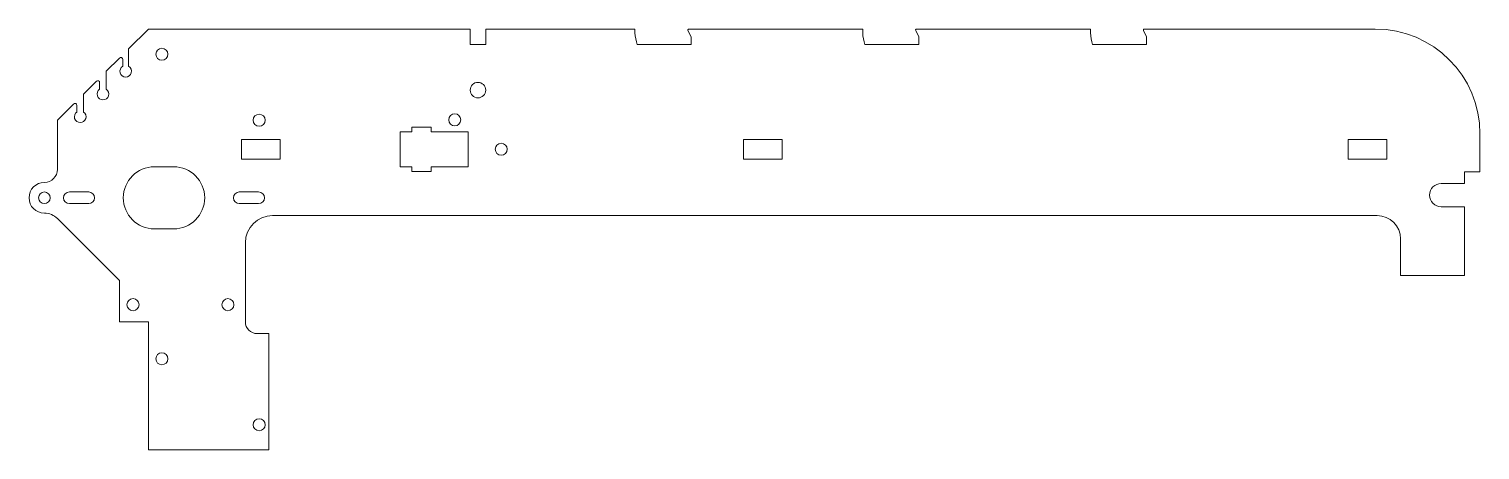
# Model space of a CAD drawing. Header units: millimetres. Extents: x -37 to 337, y -65 to 44.
import ezdxf

# ---------------------------------------------------------------- set-up
doc = ezdxf.new("R2010")
doc.units = ezdxf.units.MM

msp = doc.modelspace()

# ---------------------------------------------------------------- linework, layer by layer
at = {"color": 7, "linetype": 'Continuous', "lineweight": 15}
for p, q in [((-6.5, 43.5), (-11.62, 38.38)), ((76.5, 43.5), (-6.5, 43.5)), ((76.5, 39.5), (76.5, 43.5)), ((80.5, 43.5), (80.5, 39.5)), ((119, 43.5), (80.5, 43.5)), ((119, 42.5), (119, 43.5)), ((132.68, 43.14), (133.5, 41.5)), ((177.75, 43.5), (132.9, 43.5)), ((133.5, 41.5), (133.5, 39.5)), ((177.75, 42.5), (177.75, 43.5)), ((191.43, 43.14), (192.25, 41.5)), ((236.5, 43.5), (191.65, 43.5)), ((192.25, 41.5), (192.25, 39.5)), ((236.5, 42.5), (236.5, 43.5)), ((250.18, 43.14), (251, 41.5)), ((310, 43.5), (250.4, 43.5)), ((251, 41.5), (251, 39.5)), ((-11.62, 33.92), (-11.62, 38.38)), ((80.5, 39.5), (76.5, 39.5)), ((133.5, 39.5), (119.57, 39.5)), ((192.25, 39.5), (178.32, 39.5)), ((251, 39.5), (237.07, 39.5)), ((-13.98, 36.02), (-17.4, 32.6)), ((-13.12, 35.67), (-13.12, 33.92)), ((-19.95, 30.05), (-23.27, 26.73)), ((-17.4, 27.99), (-17.4, 32.6)), ((-23.27, 22.11), (-23.27, 26.73)), ((-19.1, 29.69), (-19.1, 27.99)), ((-25.83, 24.17), (-30, 20)), ((-24.98, 23.82), (-24.98, 22.11)), ((-30, 20), (-30, 7.33)), ((17.5, 15), (17.5, 10)), ((27.5, 15), (17.5, 15)), ((27.5, 10), (27.5, 15)), ((61.43, 17), (58.43, 17)), ((58.43, 17), (58.43, 8)), ((66.43, 18.19), (61.43, 18.19)), ((61.43, 18.19), (61.43, 17)), ((66.43, 17), (66.43, 18.19)), ((76, 17), (66.43, 17)), ((76, 8), (76, 17)), ((157, 15), (147, 15)), ((147, 15), (147, 10)), ((157, 10), (157, 15)), ((313, 15), (303, 15)), ((303, 15), (303, 10)), ((313, 10), (313, 15)), ((337, 6.7), (337, 16.5)), ((0, 8), (-5, 8)), ((17.5, 10), (27.5, 10)), ((58.43, 8), (61.43, 8)), ((61.43, 8), (61.43, 6.81)), ((66.43, 6.81), (66.43, 8)), ((66.43, 8), (76, 8)), ((147, 10), (157, 10)), ((303, 10), (313, 10)), ((61.43, 6.81), (66.43, 6.81)), ((333, 6.7), (337, 6.7)), ((333, 3.7), (333, 6.7)), ((-21.92, 1.5), (-26.92, 1.5)), ((21.92, 1.5), (16.92, 1.5)), ((327, 3.7), (333, 3.7)), ((-26.92, -1.5), (-21.92, -1.5)), ((16.92, -1.5), (21.92, -1.5)), ((333, -2.3), (327, -2.3)), ((333, -20), (333, -2.3)), ((-30, -5.36), (-14, -21.36)), ((25.5, -4.6), (310.5, -4.6)), ((-5, -8), (0, -8)), ((316.5, -10.6), (316.5, -20)), ((18.5, -32), (18.5, -11.6)), ((-14, -21.36), (-14, -32)), ((316.5, -20), (333, -20)), ((-14, -32), (-6.5, -32)), ((-6.5, -32), (-6.5, -65)), ((24.5, -35), (21.5, -35)), ((24.5, -65), (24.5, -35)), ((-6.5, -65), (24.5, -65))]:
    msp.add_line(p, q, dxfattribs=at)
for centre, radius in [((-3.05, 37), 1.55), ((78.5, 27.75), 2), ((22.05, 20), 1.55), ((72.5, 20.1), 1.55), ((84.5, 12.5), 1.55), ((-33.36, 0), 1.5), ((-10.5, -27.55), 1.55), ((14, -27.55), 1.55), ((-3.05, -41.5), 1.55), ((22.05, -58.5), 1.55)]:
    msp.add_circle(centre, radius, dxfattribs=at)
for centre, radius, start, end in [((132.5, 43.5), 13.54, 184.2364, 197.1867), ((132.9, 43.25), 0.25, 90, 206.5651), ((191.25, 43.5), 13.54, 184.2364, 197.1867), ((191.65, 43.25), 0.25, 90, 206.5651), ((250, 43.5), 13.54, 184.2364, 197.1867), ((250.4, 43.25), 0.25, 90, 206.5651), ((310, 16.5), 27, 0, 90), ((-13.62, 35.67), 0.5, 360, 135), ((-12.38, 32.62), 1.5, 120, 60), ((-19.6, 29.69), 0.5, 0, 135), ((-18.25, 26.75), 1.5, 124.5181, 55.4819), ((-25.48, 23.82), 0.5, 360, 135), ((-24.12, 20.88), 1.5, 124.5181, 55.4819), ((-5, 0), 8, 90, 270), ((0, 0), 8, 270, 90), ((-33.36, 0), 3.96, 90, 270), ((-33.36, 7.33), 3.36, 270, 0), ((-26.92, 0), 1.5, 90, 270), ((-21.92, 0), 1.5, 270, 90), ((16.92, 0), 1.5, 90, 270), ((21.92, 0), 1.5, 270, 90), ((327, 0.7), 3, 90, 270), ((-33.36, -8.72), 4.76, 45, 90), ((25.5, -11.6), 7, 90, 180), ((310.5, -10.6), 6, 0, 90), ((21.5, -32), 3, 180, 270)]:
    msp.add_arc(centre, radius, start, end, dxfattribs=at)

doc.saveas('drawing.dxf')
